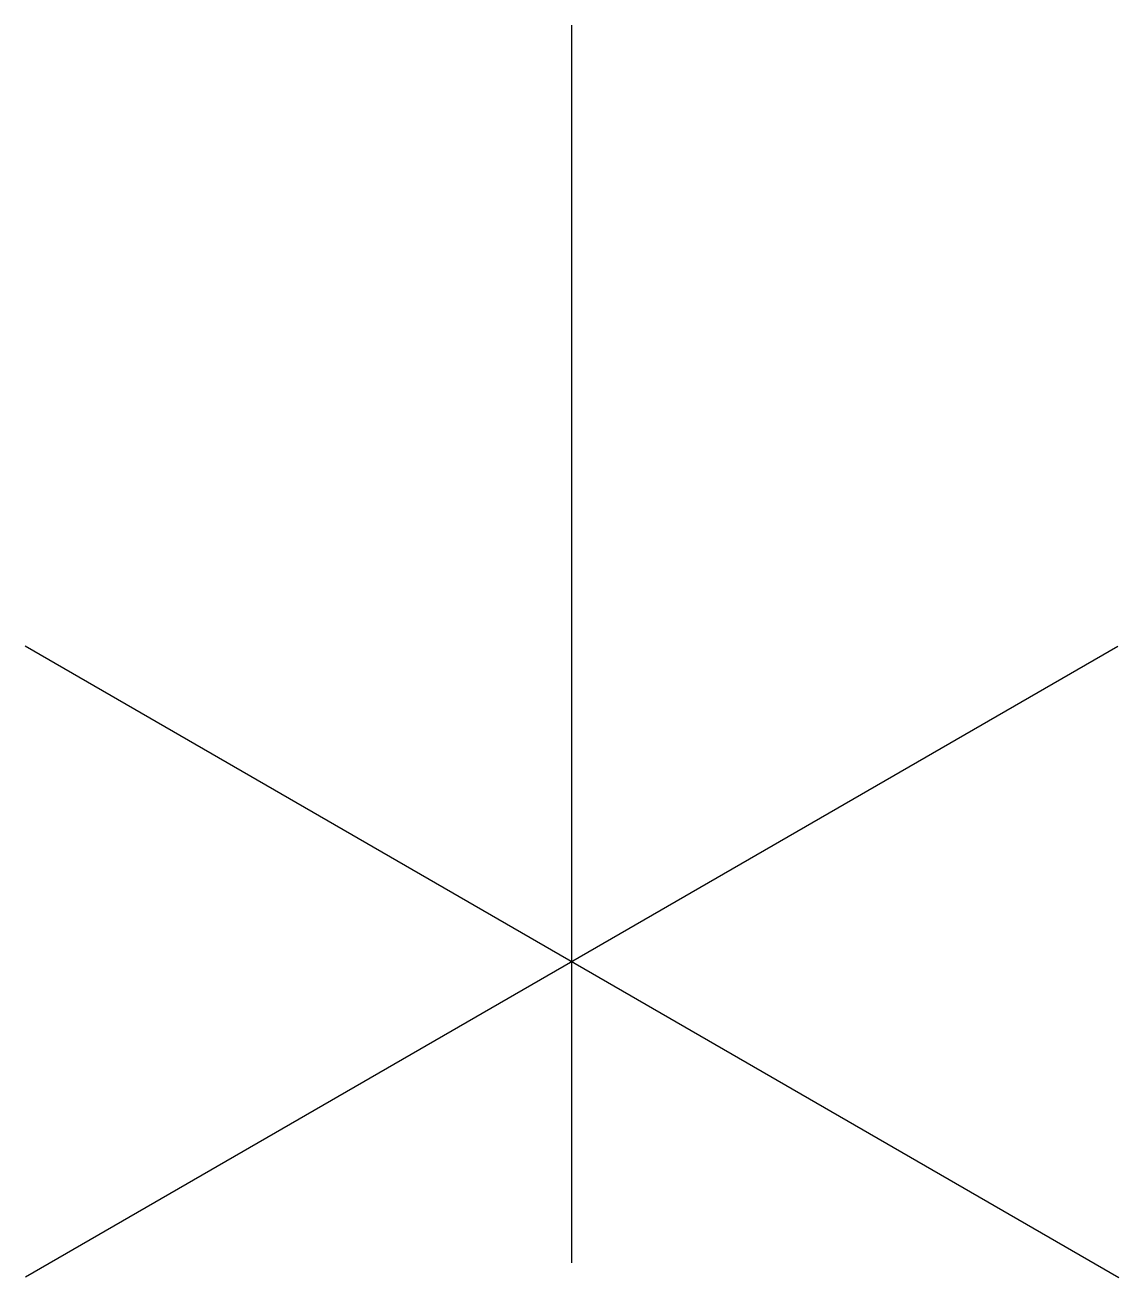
# Model space of a CAD drawing. Header units: millimetres. Extents: x -2850.921 to -2850.821, y 1174.709 to 1174.824.
import ezdxf

# ---------------------------------------------------------------- set-up
doc = ezdxf.new("R2010")
doc.units = ezdxf.units.MM
doc.layers.add('AG_SIMB_ISOMÉTRICOS', color=2, linetype='Continuous')

msp = doc.modelspace()

# ---------------------------------------------------------------- linework, layer by layer
at = {"layer": 'AG_SIMB_ISOMÉTRICOS', "color": 1}
for p, q in [((-2850.87091, 1174.7108), (-2850.87091, 1174.82409)), ((-2850.82084, 1174.70943), (-2850.92098, 1174.76724)), ((-2850.92094, 1174.70952), (-2850.82095, 1174.76725))]:
    msp.add_line(p, q, dxfattribs=at)

doc.saveas('drawing.dxf')
